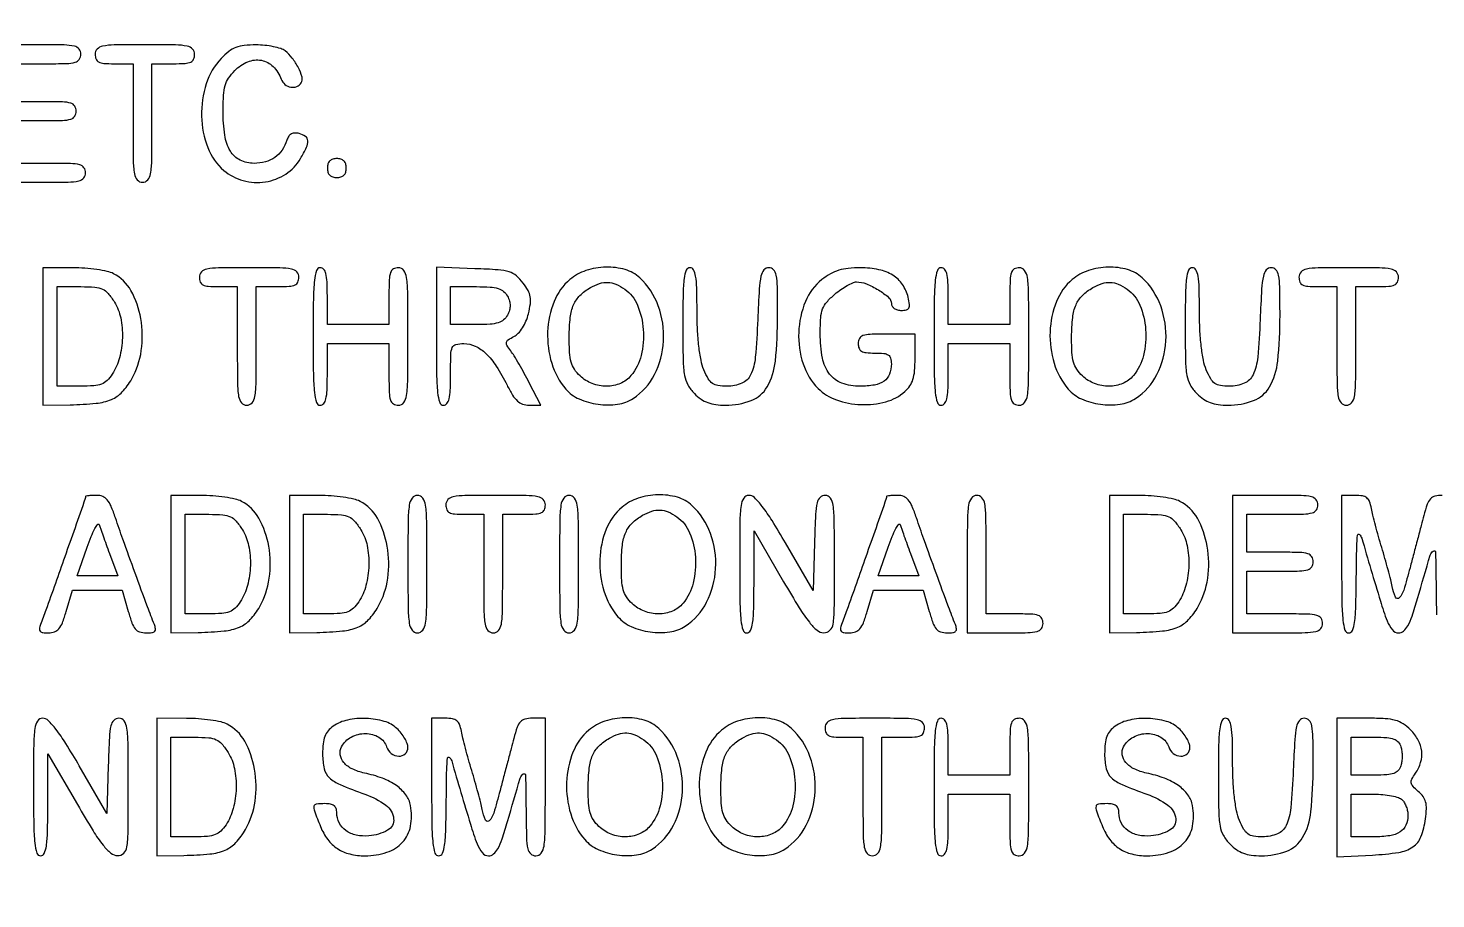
# Model space of a CAD drawing. Extents: x 0 to 1066, y 0 to 761.
# Drawn here: x 870.1 to 895.23, y 282.05 to 297.58 of the extents above; entities that cross this region are included whole.
import ezdxf

# ---------------------------------------------------------------- set-up
doc = ezdxf.new("R2010")
doc.units = 0
doc.header["$MEASUREMENT"] = 0

msp = doc.modelspace()

# ---------------------------------------------------------------- linework, layer by layer
for points in [[(183.390323, 95.266879, 0.000001), (192.989143, 95.254457, 0.000118)], [(479.458836, 95.240684, -0.000004), (502.524384, 95.211821, -0.198594)], [(710.559243, 95.267872, -0.000023), (733.258836, 95.240684, -0.000004), (756.324384, 95.211821, -0.198594)], [(542.992229, 95.24091, -0.000004), (565.972908, 95.212432, -0.198597)], [(606.442229, 95.24091, -0.000004), (629.422908, 95.212432, -0.198597)], [(669.892229, 95.24091, -0.000004), (692.872908, 95.212432, -0.198597)], [(869.7726, 296.946), (870.4071, 296.946, 0.005909), (870.785126, 296.950467, 0.059311), (870.941138, 296.97279, 0.180365), (871.013656, 297.024288, 0.150217), (871.0416, 297.1152, 0.17273), (871.008927, 297.206957, 0.168559), (870.925275, 297.25855, 0.050222), (870.742722, 297.280249, 0.004487), (870.2802, 297.2844), (869.5188, 297.2844)], [(869.7726, 295.9308), (870.3648, 295.9308, 0.006583), (870.714692, 295.935407, 0.063075), (870.861825, 295.957993, 0.183695), (870.93067, 296.009426, 0.142406), (870.957, 296.1, 0.142406), (870.93067, 296.190574, 0.183695), (870.861825, 296.242007, 0.063075), (870.714692, 296.264593, 0.006583), (870.3648, 296.2692), (869.7726, 296.2692)], [(869.5188, 294.831), (870.3225, 294.831, 0.004147), (870.813209, 294.83507, 0.047763), (871.004588, 294.856603, 0.16431), (871.091994, 294.908193, 0.179874), (871.1262, 295.0002, 0.157888), (871.09666, 295.091416, 0.176663), (871.02045, 295.142963, 0.055952), (870.855578, 295.165053, 0.005351), (870.4494, 295.1694), (869.7726, 295.1694)], [(895.341035, 289.2474, 0.057703), (895.210947, 289.232337, 0.150789), (895.130617, 289.185284, 0.102355), (895.072677, 289.088096, 0.018959), (895.01168, 288.88785, 0.000085), (894.964937, 288.710426, 0.000034), (894.90065, 288.466172, 0.000033), (894.831216, 288.20222, 0.000041), (894.766814, 287.95725, -0.009374), (894.653379, 287.556352, -0.115475), (894.574391, 287.419801, -0.538762), (894.507454, 287.431423, -0.053672), (894.448797, 287.61885, 0.012912), (894.421667, 287.739109, 0.003926), (894.374447, 287.919841, 0.003928), (894.318336, 288.121594, 0.004276), (894.260578, 288.3168, -0.00492), (894.203094, 288.512006, -0.004529), (894.147802, 288.713759, -0.004526), (894.101771, 288.894501, -0.014927), (894.076081, 289.01475, 0.043617), (894.043178, 289.134663, 0.134321), (893.994598, 289.202421, 0.130778), (893.917429, 289.237034, 0.040414), (893.789398, 289.2474), (893.5452, 289.2474), (893.5452, 288.0207, 0.003213), (893.549528, 287.347179, 0.022561), (893.568538, 287.0196, 0.049302), (893.604453, 286.843877, 0.328801), (893.6721, 286.794, 0.305395), (893.738334, 286.838616, 0.062503), (893.776602, 286.982264, 0.027449), (893.79841, 287.25216, 0.004264), (893.807637, 287.78805, -0.002416), (893.814985, 288.331522, -0.029471), (893.831046, 288.538943, -0.603012), (893.862812, 288.550514, -0.138127), (893.903291, 288.486, 0.001112), (894.236807, 287.360384, 0.020238), (894.358404, 287.006251, 0.077221), (894.450619, 286.847177, 0.226588), (894.561937, 286.794, 0.178321), (894.650145, 286.826492, 0.090477), (894.725967, 286.919402, 0.045479), (894.802622, 287.09428, 0.010027), (894.900209, 287.40735, -0.001209), (895.126505, 288.181115, -0.180504), (895.181326, 288.254117, -0.586533), (895.222368, 288.232153, -0.002598), (895.230521, 287.61885, 0.004063), (895.238682, 287.11581, 0.046466)]]:
    msp.add_lwpolyline(points, format="xyb")
for points in [[(409.06215, 749.15415), (40.8618, 749.132981), (40.8618, 380.65769), (40.8618, 12.1824), (501.2973, 12.1824), (961.7328, 12.1824), (961.7328, 380.646631), (961.7328, 749.110861), (961.41555, 749.1633, 0.040886), (961.153339, 749.184871, 0.000002), (934.190609, 749.194398, 0.000089), (904.448031, 749.199508, 0.000054), (869.1804, 749.195529, -0.000029), (813.61687, 749.186499, -0.000004), (696.10453, 749.175037, -0.000004), (556.774728, 749.163736, -0.000004)], [(871.2954, 297.1152, 0.094959), (871.311963, 297.028774, 0.184152), (871.35885, 296.977725, 0.098846), (871.451839, 296.95233, 0.017388), (871.6338, 296.946), (871.9722, 296.946), (871.9722, 295.8885, 0.002827), (871.975931, 295.228541, 0.036854), (871.996734, 294.984337, 0.138781), (872.047994, 294.873868, 0.218517), (872.1414, 294.831, 0.218517), (872.234806, 294.873868, 0.138781), (872.286066, 294.984337, 0.036854), (872.306869, 295.228541, 0.002827), (872.3106, 295.8885), (872.3106, 296.946), (872.6913, 296.946, 0.013964), (872.901058, 296.951859, 0.090841), (873.003263, 296.97655, 0.188085), (873.053834, 297.027595, 0.102588), (873.072, 297.1152, 0.193568), (873.034802, 297.207685, 0.15568), (872.939813, 297.259221, 0.043488), (872.730805, 297.280467, 0.003595), (872.1837, 297.2844, 0.003595), (871.636595, 297.280467, 0.043488), (871.427588, 297.259221, 0.15568), (871.332598, 297.207685, 0.193568)], [(873.546229, 297.03992, 0.114205), (873.278361, 296.58954, 0.083506), (873.195434, 296.011564, 0.085163), (873.305964, 295.449094, 0.127519), (873.594403, 295.043027, 0.108551), (873.940266, 294.861535, 0.105254), (874.334405, 294.838943, 0.106878), (874.698822, 294.978373, 0.11522), (874.961518, 295.253112, 0.021165), (875.070199, 295.456261, 0.127063), (875.093365, 295.572849, 0.232712), (875.050627, 295.648558, 0.086167), (874.936143, 295.700743, 0.067058), (874.859289, 295.710155, 0.120753), (874.798162, 295.694391, 0.12276), (874.751909, 295.652409, 0.07065), (874.719101, 295.584211, -0.072622), (874.632976, 295.406971, -0.089596), (874.504495, 295.276059, -0.08774), (874.336031, 295.196538, -0.066597), (874.133187, 295.1694, -0.114856), (873.883075, 295.227622, -0.145297), (873.709522, 295.388008, -0.099183), (873.609915, 295.670934, -0.035212), (873.5796, 296.100869, -0.014703), (873.587929, 296.384043, -0.055361), (873.617825, 296.558821, -0.07729), (873.679279, 296.691312, -0.049247), (873.787255, 296.822945, -0.096703), (874.020825, 296.980212, -0.146157), (874.262827, 297.006824, -0.15206), (874.473032, 296.89671, -0.107279), (874.618538, 296.67105, 0.127947), (874.684811, 296.576926, 0.131147), (874.78796, 296.528114, 0.142401), (874.895276, 296.539066, 0.159485), (874.974419, 296.605852, 0.211029), (874.988563, 296.707973, 0.047286), (874.923019, 296.875549, 0.046742), (874.814902, 297.04771, 0.065556), (874.686731, 297.175959, 0.088545), (874.609629, 297.215919, 0.025252), (874.478536, 297.249536, 0.02458), (874.324106, 297.273094, 0.023821), (874.166478, 297.281709, 0.026305), (873.95643, 297.272119, 0.068477), (873.809586, 297.236966, 0.074054), (873.684448, 297.165392, 0.034872)], [(875.4408, 295.0848, 0.072254), (875.451531, 295.010931, 0.124864), (875.4831, 294.9579, 0.124864), (875.536131, 294.926331, 0.072254), (875.61, 294.9156, 0.072254), (875.683869, 294.926331, 0.124864), (875.7369, 294.9579, 0.124864), (875.768469, 295.010931, 0.072254), (875.7792, 295.0848, 0.072254), (875.768469, 295.158669, 0.124864), (875.7369, 295.2117, 0.124864), (875.683869, 295.243269, 0.072254), (875.61, 295.254, 0.072254), (875.536131, 295.243269, 0.124864), (875.4831, 295.2117, 0.124864), (875.451531, 295.158669, 0.072254)], [(870.3648, 292.0815), (870.3648, 290.8548), (870.85125, 290.863233, 0.018847), (871.31422, 290.888733, 0.076273), (871.587629, 290.957081, 0.107083), (871.778818, 291.090869, 0.057946), (871.949022, 291.323764, 0.09461), (872.120013, 291.828418, 0.077415), (872.110601, 292.399031, 0.083451), (871.934967, 292.899465, 0.148656), (871.624784, 293.201203, 0.065462), (871.51244, 293.241666, 0.01784), (871.326459, 293.275374, 0.017725), (871.110831, 293.298791, 0.017594), (870.89355, 293.306953), (870.3648, 293.3082)], [(873.1566, 293.139, 0.094959), (873.173163, 293.052574, 0.184152), (873.22005, 293.001525, 0.098846), (873.313039, 292.97613, 0.017388), (873.495, 292.9698), (873.8334, 292.9698), (873.8334, 291.9123, 0.002827), (873.837131, 291.252341, 0.036854), (873.857934, 291.008137, 0.138781), (873.909194, 290.897668, 0.218517), (874.0026, 290.8548, 0.218517), (874.096006, 290.897668, 0.138781), (874.147266, 291.008137, 0.036854), (874.168069, 291.252341, 0.002827), (874.1718, 291.9123), (874.1718, 292.9698), (874.5525, 292.9698, 0.013964), (874.762258, 292.975659, 0.090841), (874.864463, 293.00035, 0.188085), (874.915034, 293.051395, 0.102588), (874.9332, 293.139, 0.193568), (874.896002, 293.231485, 0.15568), (874.801013, 293.283021, 0.043488), (874.592005, 293.304267, 0.003595), (874.0449, 293.3082, 0.003595), (873.497795, 293.304267, 0.043488), (873.288788, 293.283021, 0.15568), (873.193798, 293.231485, 0.193568)], [(875.187, 292.0815, 0.003213), (875.191328, 291.407979, 0.022561), (875.210338, 291.0804, 0.049302), (875.246253, 290.904677, 0.328801), (875.3139, 290.8548, 0.232029), (875.375637, 290.88508, 0.108427), (875.414769, 290.9676, 0.047315), (875.435501, 291.123457, 0.00942), (875.4408, 291.4047), (875.4408, 291.9546), (875.9907, 291.9546), (876.5406, 291.9546), (876.5406, 291.4047, 0.007414), (876.545371, 291.08292, 0.067313), (876.568258, 290.944687, 0.186514), (876.619613, 290.879504, 0.134481), (876.7098, 290.8548, 0.240299), (876.804122, 290.902909, 0.123223), (876.854933, 291.029287, 0.031956), (876.875411, 291.308638, 0.002322), (876.879, 292.0815, 0.002322), (876.875411, 292.854362, 0.031956), (876.854933, 293.133713, 0.123223), (876.804122, 293.260091, 0.240299), (876.7098, 293.3082, 0.12648), (876.620068, 293.285132, 0.188641), (876.5688, 293.2236, 0.072107), (876.545567, 293.094298, 0.008455), (876.5406, 292.8006), (876.5406, 292.293), (875.9907, 292.293), (875.4408, 292.293), (875.4408, 292.8006, 0.010614), (875.435347, 293.057441, 0.050675), (875.414363, 293.20245, 0.113455), (875.375068, 293.27963, 0.222027), (875.3139, 293.3082, 0.328801), (875.246253, 293.258323, 0.049302), (875.210338, 293.0826, 0.022561), (875.191328, 292.755021, 0.003213)], [(877.3866, 292.084921, 0.003202), (877.390926, 291.409413, 0.022501), (877.409932, 291.08097, 0.049121), (877.44583, 290.904747, 0.329081), (877.5135, 290.8548, 0.232029), (877.575237, 290.88508, 0.108427), (877.614369, 290.9676, 0.047315), (877.635101, 291.123457, 0.00942), (877.6404, 291.4047, -0.00595), (877.644707, 291.766665, -0.096871), (877.670744, 291.884798, -0.238613), (877.73541, 291.938415, -0.056005), (877.879453, 291.9546, -0.111153), (878.080905, 291.909256, -0.081177), (878.27022, 291.778401, -0.058854), (878.45591, 291.551771, -0.025924), (878.647772, 291.21435, 0.021841), (878.747516, 291.035553, 0.069009), (878.83467, 290.930027, 0.100305), (878.927178, 290.874232, 0.085906), (879.039445, 290.8548), (879.25065, 290.8548), (879.044473, 291.25665, 0.006834), (878.956406, 291.422672, 0.006481), (878.862298, 291.589212, 0.006451), (878.775251, 291.73436, 0.022591), (878.713827, 291.824475, -0.02569), (878.647248, 291.923464, -0.192002), (878.638329, 291.978264, -0.198014), (878.669663, 292.02319, -0.027525), (878.770528, 292.080375, 0.089041), (878.848481, 292.138214, 0.046566), (878.922998, 292.233876, 0.042448), (878.986234, 292.354202, 0.038847), (879.030464, 292.487063, 0.026721), (879.064434, 292.663422, 0.076578), (879.062442, 292.787841, 0.082928), (879.023416, 292.900184, 0.035157), (878.937072, 293.034862, 0.057331), (878.814502, 293.16514, 0.10358), (878.686117, 293.234432, 0.055706), (878.490985, 293.269374, 0.007564), (878.075758, 293.290471), (877.3866, 293.315043)], [(879.770203, 293.096173, 0.123885), (879.487012, 292.703477, 0.085485), (879.373437, 292.164557, 0.082885), (879.445908, 291.602536, 0.104562), (879.697639, 291.143926, 0.111799), (879.935609, 290.967575, 0.06908), (880.272008, 290.871881, 0.069045), (880.621965, 290.871415, 0.111332), (880.899882, 290.975481, 0.131426), (881.280639, 291.40146, 0.103697), (881.441054, 292.001111, 0.101152), (881.34839, 292.627453, 0.118621), (881.017771, 293.127019, 0.118666), (880.758035, 293.273601, 0.075716), (880.412356, 293.317538, 0.073305), (880.057341, 293.256207, 0.095814)], [(881.7858, 292.289155, 0.003964), (881.790825, 291.655302, 0.037977), (881.81557, 291.386431, 0.086932), (881.87549, 291.217639, 0.067817), (881.993455, 291.062455, 0.045287), (882.110629, 290.96478, 0.061733), (882.232429, 290.901205, 0.057123), (882.373302, 290.866188, 0.032389), (882.548916, 290.8548, 0.091481), (883.006683, 290.93926, 0.171956), (883.289483, 291.180125, 0.107033), (883.437519, 291.63993, 0.02456), (883.4778, 292.459483, 0.004091), (883.473658, 292.965682, 0.042042), (883.452704, 293.173679, 0.139542), (883.404441, 293.270671, 0.210994), (883.319467, 293.3082, 0.224554), (883.232966, 293.267289, 0.120063), (883.180604, 293.158407, 0.038088), (883.14981, 292.928474, 0.003955), (883.123025, 292.383262, -0.011778), (883.07935, 291.70951, -0.086058), (882.996504, 291.398062, -0.186836), (882.840786, 291.247154, -0.100409), (882.574824, 291.1932, -0.036356), (882.413066, 291.204977, -0.118728), (882.314154, 291.244681, -0.110433), (882.240163, 291.326902, -0.02926), (882.162183, 291.486583, -0.051176), (882.110626, 291.657161, -0.018965), (882.072264, 291.905397, -0.016895), (882.047692, 292.20579, -0.011958), (882.0396, 292.544083, 0.005918), (882.034805, 292.949243, 0.03524), (882.014938, 293.159697, 0.084231), (881.976749, 293.270237, 0.274093), (881.9127, 293.3082, 0.308918), (881.846515, 293.262995, 0.062189), (881.809584, 293.117209, 0.026926), (881.790283, 292.842139, 0.004053)], [(884.268928, 293.096343, 0.129246), (883.972805, 292.703697, 0.088626), (883.854613, 292.155392, 0.087215), (883.933165, 291.591733, 0.118789), (884.19996, 291.155531, 0.112618), (884.528424, 290.949094, 0.075265), (884.966535, 290.866395, 0.075304), (885.409252, 290.917085, 0.113008), (885.751123, 291.099166, 0.065979), (885.838955, 291.198389, 0.074329), (885.893672, 291.313291, 0.054743), (885.922567, 291.466284, 0.019325), (885.9312, 291.689573), (885.9312, 292.1238), (885.4236, 292.1238, 0.008455), (885.129902, 292.118833, 0.072107), (885.0006, 292.0956, 0.188641), (884.939068, 292.044332, 0.12648), (884.916, 291.9546, 0.087745), (884.930999, 291.869792, 0.177212), (884.974163, 291.818636, 0.10769), (885.057766, 291.792353, 0.022514), (885.2121, 291.7854, -0.021714), (885.374185, 291.778358, -0.124268), (885.454865, 291.750351, -0.187079), (885.495295, 291.693664, -0.062494), (885.5082, 291.59082, -0.091498), (885.474563, 291.408547, -0.148314), (885.378774, 291.284986, -0.113347), (885.208688, 291.214847, -0.041372), (884.94752, 291.1932, -0.086758), (884.624934, 291.249599, -0.145015), (884.404723, 291.411575, -0.116882), (884.278779, 291.696749, -0.045825), (884.2392, 292.127689, -0.015089), (884.247847, 292.414168, -0.073154), (884.281095, 292.572958, -0.095003), (884.354551, 292.694979, -0.035007), (884.499491, 292.83538, -0.021479), (884.608286, 292.919217, -0.024071), (884.719926, 292.990063, -0.024321), (884.819791, 293.040628, -0.105406), (884.884392, 293.0544, -0.095864), (885.061727, 293.020084, -0.042073), (885.276296, 292.912065, -0.039621), (885.458719, 292.779147, -0.218876), (885.5082, 292.671527, 0.137225), (885.521737, 292.623132, 0.104143), (885.559596, 292.582739, 0.087371), (885.617139, 292.555935, 0.065501), (885.686571, 292.5468, 0.051376), (885.779548, 292.556379, 0.224479), (885.822499, 292.588825, 0.158116), (885.83318, 292.651588, 0.023398), (885.808342, 292.77945, 0.090086), (885.706094, 293.00944, 0.105062), (885.533633, 293.174482, 0.089301), (885.28508, 293.272588, 0.048933), (884.9583, 293.305381, 0.02471), (884.738834, 293.295018, 0.049497), (884.568712, 293.261329, 0.05494), (884.420239, 293.197821, 0.038421)], [(886.2696, 292.0815, 0.003213), (886.273928, 291.407979, 0.022561), (886.292938, 291.0804, 0.049302), (886.328853, 290.904677, 0.328801), (886.3965, 290.8548, 0.232029), (886.458237, 290.88508, 0.108427), (886.497369, 290.9676, 0.047315), (886.518101, 291.123457, 0.00942), (886.5234, 291.4047), (886.5234, 291.9546), (887.0733, 291.9546), (887.6232, 291.9546), (887.6232, 291.4047, 0.007414), (887.627971, 291.08292, 0.067313), (887.650858, 290.944687, 0.186514), (887.702213, 290.879504, 0.134481), (887.7924, 290.8548, 0.240299), (887.886722, 290.902909, 0.123223), (887.937533, 291.029287, 0.031956), (887.958011, 291.308638, 0.002322), (887.9616, 292.0815, 0.002322), (887.958011, 292.854362, 0.031956), (887.937533, 293.133713, 0.123223), (887.886722, 293.260091, 0.240299), (887.7924, 293.3082, 0.12648), (887.702668, 293.285132, 0.188641), (887.6514, 293.2236, 0.072107), (887.628167, 293.094298, 0.008455), (887.6232, 292.8006), (887.6232, 292.293), (887.0733, 292.293), (886.5234, 292.293), (886.5234, 292.8006, 0.010614), (886.517947, 293.057441, 0.050675), (886.496963, 293.20245, 0.113455), (886.457668, 293.27963, 0.222027), (886.3965, 293.3082, 0.328801), (886.328853, 293.258323, 0.049302), (886.292938, 293.0826, 0.022561), (886.273928, 292.755021, 0.003213)], [(888.737803, 293.096173, 0.123885), (888.454612, 292.703477, 0.085485), (888.341037, 292.164557, 0.082885), (888.413508, 291.602536, 0.104562), (888.665239, 291.143926, 0.111799), (888.903209, 290.967575, 0.06908), (889.239608, 290.871881, 0.069045), (889.589565, 290.871415, 0.111332), (889.867482, 290.975481, 0.131426), (890.248239, 291.40146, 0.103697), (890.408654, 292.001111, 0.101152), (890.31599, 292.627453, 0.118621), (889.985371, 293.127019, 0.118666), (889.725635, 293.273601, 0.075716), (889.379956, 293.317538, 0.073305), (889.024941, 293.256207, 0.095814)], [(890.7534, 292.289155, 0.003964), (890.758425, 291.655302, 0.037977), (890.78317, 291.386431, 0.086932), (890.84309, 291.217639, 0.067817), (890.961055, 291.062455, 0.045287), (891.078229, 290.96478, 0.061733), (891.200029, 290.901205, 0.057123), (891.340902, 290.866188, 0.032389), (891.516516, 290.8548, 0.091481), (891.974283, 290.93926, 0.171956), (892.257083, 291.180125, 0.107033), (892.405119, 291.63993, 0.02456), (892.4454, 292.459483, 0.004091), (892.441258, 292.965682, 0.042042), (892.420304, 293.173679, 0.139542), (892.372041, 293.270671, 0.210994), (892.287067, 293.3082, 0.224554), (892.200566, 293.267289, 0.120063), (892.148204, 293.158407, 0.038088), (892.11741, 292.928474, 0.003955), (892.090625, 292.383262, -0.011778), (892.04695, 291.70951, -0.086058), (891.964104, 291.398062, -0.186836), (891.808386, 291.247154, -0.100409), (891.542424, 291.1932, -0.036356), (891.380666, 291.204977, -0.118728), (891.281754, 291.244681, -0.110433), (891.207763, 291.326902, -0.02926), (891.129783, 291.486583, -0.051176), (891.078226, 291.657161, -0.018965), (891.039864, 291.905397, -0.016895), (891.015292, 292.20579, -0.011958), (891.0072, 292.544083, 0.005918), (891.002405, 292.949243, 0.03524), (890.982538, 293.159697, 0.084231), (890.944349, 293.270237, 0.274093), (890.8803, 293.3082, 0.308918), (890.814115, 293.262995, 0.062189), (890.777184, 293.117209, 0.026926), (890.757883, 292.842139, 0.004053)], [(892.7838, 293.139, 0.094959), (892.800363, 293.052574, 0.184152), (892.84725, 293.001525, 0.098846), (892.940239, 292.97613, 0.017388), (893.1222, 292.9698), (893.4606, 292.9698), (893.4606, 291.9123, 0.002827), (893.464331, 291.252341, 0.036854), (893.485134, 291.008137, 0.138781), (893.536394, 290.897668, 0.218517), (893.6298, 290.8548, 0.218517), (893.723206, 290.897668, 0.138781), (893.774466, 291.008137, 0.036854), (893.795269, 291.252341, 0.002827), (893.799, 291.9123), (893.799, 292.9698), (894.1797, 292.9698, 0.013964), (894.389458, 292.975659, 0.090841), (894.491663, 293.00035, 0.188085), (894.542234, 293.051395, 0.102588), (894.5604, 293.139, 0.193568), (894.523202, 293.231485, 0.15568), (894.428213, 293.283021, 0.043488), (894.219205, 293.304267, 0.003595), (893.6721, 293.3082, 0.003595), (893.124995, 293.304267, 0.043488), (892.915988, 293.283021, 0.15568), (892.820998, 293.231485, 0.193568)], [(880.749297, 292.924439, -0.143223), (880.976998, 292.640123, -0.079931), (881.07946, 292.204953, -0.077332), (881.041265, 291.743818, -0.11509), (880.859996, 291.38355, -0.119537), (880.671584, 291.243995, -0.098447), (880.425927, 291.193352, -0.09388), (880.169477, 291.240062, -0.097006), (879.951203, 291.377147, -0.056872), (879.850283, 291.49624, -0.080028), (879.792387, 291.622596, -0.054705), (879.764563, 291.794324, -0.014142), (879.758091, 292.075097, -0.025001), (879.777155, 292.419955, -0.075567), (879.836582, 292.646938, -0.098225), (879.950037, 292.811805, -0.062967), (880.1361, 292.952219, -0.051006), (880.300866, 293.025558, -0.090781), (880.447514, 293.045595, -0.090761), (880.591771, 293.012381, -0.050966)], [(889.716897, 292.924439, -0.143223), (889.944598, 292.640123, -0.079931), (890.04706, 292.204953, -0.077332), (890.008865, 291.743818, -0.11509), (889.827596, 291.38355, -0.119537), (889.639184, 291.243995, -0.098447), (889.393527, 291.193352, -0.09388), (889.137077, 291.240062, -0.097006), (888.918803, 291.377147, -0.056872), (888.817883, 291.49624, -0.080028), (888.759987, 291.622596, -0.054705), (888.732163, 291.794324, -0.014142), (888.725691, 292.075097, -0.025001), (888.744755, 292.419955, -0.075567), (888.804182, 292.646938, -0.098225), (888.917637, 292.811805, -0.062967), (889.1037, 292.952219, -0.051006), (889.268466, 293.025558, -0.090781), (889.415114, 293.045595, -0.090761), (889.559371, 293.012381, -0.050966)], [(871.639753, 292.69485, -0.090931), (871.752074, 292.413131, -0.056823), (871.782135, 292.058209, -0.056208), (871.731225, 291.700388, -0.081785), (871.60243, 291.409509, -0.053857), (871.509167, 291.295966, -0.102503), (871.410165, 291.232335, -0.073821), (871.272488, 291.201609, -0.018052), (871.03965, 291.1932), (870.6186, 291.1932), (870.6186, 292.0815), (870.6186, 292.9698), (871.042843, 292.9698, -0.017821), (871.292818, 292.960888, -0.090339), (871.427317, 292.926335, -0.111314), (871.527076, 292.849966, -0.033754)], [(878.6556, 292.8006, -0.049536), (878.691762, 292.713226, -0.073486), (878.703853, 292.6314, -0.073486), (878.691762, 292.549574, -0.049536), (878.6556, 292.4622, -0.09537), (878.586705, 292.377275, -0.100861), (878.492466, 292.326033, -0.059921), (878.347432, 292.300048, -0.014397), (878.102723, 292.293), (877.6404, 292.293), (877.6404, 292.6314), (877.6404, 292.9698), (878.102723, 292.9698, -0.014397), (878.347432, 292.962752, -0.059921), (878.492466, 292.936767, -0.100861), (878.586705, 292.885525, -0.09537)], [(871.126195, 289.22625, -0.084799), (871.119691, 289.188234, -0.000052), (870.75372, 288.149462, -0.000388), (870.418176, 287.199728, -0.009822), (870.321175, 286.94205, 0.060048), (870.301583, 286.868319, 0.230938), (870.315832, 286.824462, 0.170663), (870.363925, 286.800354, 0.031659), (870.464179, 286.794, 0.086283), (870.572294, 286.812797, 0.134827), (870.649123, 286.866759, 0.082591), (870.711196, 286.97377, 0.018432), (870.778668, 287.1747), (870.891076, 287.5554), (871.336043, 287.5554), (871.781011, 287.5554), (871.8876, 287.1747, 0.017944), (871.952985, 286.96979, 0.087286), (872.013212, 286.864331, 0.141822), (872.090434, 286.811952, 0.078722), (872.203746, 286.794, 0.029308), (872.308892, 286.800168, 0.166988), (872.358622, 286.824076, 0.236769), (872.373464, 286.867866, 0.061225), (872.35369, 286.94205, -0.006965), (872.231401, 287.258406, -0.001209), (872.010145, 287.85984, -0.001323), (871.790417, 288.466587, -0.005089), (871.658652, 288.84555, 0.017403), (871.579881, 289.0553, 0.074917), (871.511122, 289.169075, 0.125362), (871.431416, 289.226972, 0.094981), (871.324849, 289.2474, 0.00999), (871.248684, 289.245878, 0.016528), (871.184552, 289.241187, 0.010464), (871.133448, 289.234662, 0.371455)], [(872.649, 288.0207), (872.649, 286.794), (873.13545, 286.802433, 0.018847), (873.59842, 286.827933, 0.076273), (873.871829, 286.896281, 0.107083), (874.063018, 287.030069, 0.057946), (874.233222, 287.262964, 0.09461), (874.404213, 287.767618, 0.077415), (874.394801, 288.338231, 0.083451), (874.219167, 288.838665, 0.148656), (873.908984, 289.140403, 0.065462), (873.79664, 289.180866, 0.01784), (873.610659, 289.214574, 0.017725), (873.395031, 289.237991, 0.017594), (873.17775, 289.246153), (872.649, 289.2474)], [(874.764, 288.0207), (874.764, 286.794), (875.25045, 286.802433, 0.018847), (875.71342, 286.827933, 0.076273), (875.986829, 286.896281, 0.107083), (876.178018, 287.030069, 0.057946), (876.348222, 287.262964, 0.09461), (876.519213, 287.767618, 0.077415), (876.509801, 288.338231, 0.083451), (876.334167, 288.838665, 0.148656), (876.023984, 289.140403, 0.065462), (875.91164, 289.180866, 0.01784), (875.725659, 289.214574, 0.017725), (875.510031, 289.237991, 0.017594), (875.29275, 289.246153), (874.764, 289.2474)], [(876.879, 288.0207, 0.002322), (876.882589, 287.247838, 0.031956), (876.903067, 286.968487, 0.123223), (876.953878, 286.842109, 0.240299), (877.0482, 286.794, 0.240299), (877.142522, 286.842109, 0.123223), (877.193333, 286.968487, 0.031956), (877.213811, 287.247838, 0.002322), (877.2174, 288.0207, 0.002322), (877.213811, 288.793562, 0.031956), (877.193333, 289.072912, 0.123223), (877.142522, 289.199291, 0.240299), (877.0482, 289.2474, 0.240299), (876.953878, 289.199291, 0.123223), (876.903067, 289.072912, 0.031956), (876.882589, 288.793562, 0.002322)], [(877.5558, 289.0782, 0.094959), (877.572363, 288.991774, 0.184152), (877.61925, 288.940725, 0.098846), (877.712239, 288.91533, 0.017388), (877.8942, 288.909), (878.2326, 288.909), (878.2326, 287.8515, 0.002827), (878.236331, 287.191541, 0.036854), (878.257134, 286.947338, 0.138781), (878.308394, 286.836868, 0.218517), (878.4018, 286.794, 0.218517), (878.495206, 286.836868, 0.138781), (878.546466, 286.947338, 0.036854), (878.567269, 287.191541, 0.002827), (878.571, 287.8515), (878.571, 288.909), (878.9517, 288.909, 0.013964), (879.161458, 288.914859, 0.090841), (879.263663, 288.93955, 0.188085), (879.314234, 288.990595, 0.102588), (879.3324, 289.0782, 0.193568), (879.295202, 289.170685, 0.15568), (879.200213, 289.222221, 0.043488), (878.991205, 289.243467, 0.003595), (878.4441, 289.2474, 0.003595), (877.896995, 289.243467, 0.043488), (877.687988, 289.222221, 0.15568), (877.592998, 289.170685, 0.193568)], [(879.5862, 288.0207, 0.002322), (879.589789, 287.247838, 0.031956), (879.610267, 286.968487, 0.123223), (879.661078, 286.842109, 0.240299), (879.7554, 286.794, 0.240299), (879.849722, 286.842109, 0.123223), (879.900533, 286.968487, 0.031956), (879.921011, 287.247838, 0.002322), (879.9246, 288.0207, 0.002322), (879.921011, 288.793562, 0.031956), (879.900533, 289.072912, 0.123223), (879.849722, 289.199291, 0.240299), (879.7554, 289.2474, 0.240299), (879.661078, 289.199291, 0.123223), (879.610267, 289.072912, 0.031956), (879.589789, 288.793562, 0.002322)], [(880.700803, 289.035373, 0.123885), (880.417612, 288.642677, 0.085485), (880.304037, 288.103757, 0.082885), (880.376508, 287.541736, 0.104562), (880.628239, 287.083126, 0.111799), (880.866209, 286.906775, 0.06908), (881.202608, 286.811081, 0.069045), (881.552565, 286.810615, 0.111332), (881.830482, 286.914681, 0.131426), (882.211239, 287.34066, 0.103697), (882.371654, 287.940311, 0.101152), (882.27899, 288.566653, 0.118621), (881.948371, 289.066219, 0.118666), (881.688635, 289.212801, 0.075716), (881.342956, 289.256738, 0.073305), (880.987941, 289.195407, 0.095814)], [(882.801, 288.0207, 0.003213), (882.805328, 287.347179, 0.022561), (882.824338, 287.0196, 0.049302), (882.860253, 286.843877, 0.328801), (882.9279, 286.794, 0.295501), (882.993272, 286.836331, 0.070336), (883.031006, 286.967031, 0.029944), (883.05104, 287.214594, 0.004715), (883.056637, 287.70345), (883.058474, 288.6129), (883.585387, 287.706757, 0.006242), (883.864761, 287.239824, 0.029041), (884.044482, 286.982537, 0.052989), (884.181726, 286.842038, 0.170079), (884.30265, 286.797307, 0.199339), (884.410931, 286.840073, 0.163117), (884.468625, 286.951506, 0.036571), (884.489704, 287.210381, 0.002034), (884.493, 288.0207, 0.002367), (884.489369, 288.787872, 0.031318), (884.468984, 289.070183, 0.117824), (884.419177, 289.198877, 0.246563), (884.32676, 289.2474, 0.195513), (884.235955, 289.210482, 0.145553), (884.182652, 289.115056, 0.043894), (884.155139, 288.908793, 0.004128), (884.13641, 288.397518), (884.1123, 287.547636), (883.619117, 288.397518, 0.007787), (883.379038, 288.796783, 0.025041), (883.202201, 289.05141, 0.035073), (883.064347, 289.206318, 0.195814), (882.963467, 289.2474, 0.254619), (882.873461, 289.198388, 0.110911), (882.824951, 289.066558, 0.030502), (882.804687, 288.780386, 0.002427)], [(885.423595, 289.22625, -0.084799), (885.417091, 289.188234, -0.000052), (885.05112, 288.149462, -0.000388), (884.715576, 287.199728, -0.009822), (884.618575, 286.94205, 0.060048), (884.598983, 286.868319, 0.230938), (884.613232, 286.824462, 0.170663), (884.661325, 286.800354, 0.031659), (884.761579, 286.794, 0.086283), (884.869694, 286.812797, 0.134827), (884.946523, 286.866759, 0.082591), (885.008596, 286.97377, 0.018432), (885.076068, 287.1747), (885.188476, 287.5554), (885.633443, 287.5554), (886.078411, 287.5554), (886.185, 287.1747, 0.017944), (886.250385, 286.96979, 0.087286), (886.310612, 286.864331, 0.141822), (886.387834, 286.811952, 0.078722), (886.501146, 286.794, 0.029308), (886.606292, 286.800168, 0.166988), (886.656022, 286.824076, 0.236769), (886.670864, 286.867866, 0.061225), (886.65109, 286.94205, -0.006965), (886.528801, 287.258406, -0.001209), (886.307545, 287.85984, -0.001323), (886.087817, 288.466587, -0.005089), (885.956052, 288.84555, 0.017403), (885.877281, 289.0553, 0.074917), (885.808522, 289.169075, 0.125362), (885.728816, 289.226972, 0.094981), (885.622249, 289.2474, 0.00999), (885.546084, 289.245878, 0.016528), (885.481952, 289.241187, 0.010464), (885.430848, 289.234662, 0.371455)], [(886.8618, 288.0207), (886.8618, 286.794), (887.5386, 286.794, 0.005351), (887.944778, 286.798347, 0.055952), (888.10965, 286.820437, 0.176663), (888.18586, 286.871984, 0.157888), (888.2154, 286.9632, 0.12648), (888.192332, 287.052932, 0.188641), (888.1308, 287.1042, 0.072107), (888.001498, 287.127433, 0.008455), (887.7078, 287.1324), (887.2002, 287.1324), (887.2002, 288.1899, 0.002827), (887.196469, 288.849859, 0.036854), (887.175666, 289.094062, 0.138781), (887.124406, 289.204532, 0.218517), (887.031, 289.2474, 0.240299), (886.936678, 289.199291, 0.123223), (886.885867, 289.072912, 0.031956), (886.865389, 288.793562, 0.002322)], [(889.3998, 288.0207), (889.3998, 286.794), (889.88625, 286.802433, 0.018847), (890.34922, 286.827933, 0.076273), (890.622629, 286.896281, 0.107083), (890.813818, 287.030069, 0.057946), (890.984022, 287.262964, 0.09461), (891.155013, 287.767618, 0.077415), (891.145601, 288.338231, 0.083451), (890.969967, 288.838665, 0.148656), (890.659784, 289.140403, 0.065462), (890.54744, 289.180866, 0.01784), (890.361459, 289.214574, 0.017725), (890.145831, 289.237991, 0.017594), (889.92855, 289.246153), (889.3998, 289.2474)], [(891.5994, 288.0207), (891.5994, 286.794), (892.4031, 286.794, 0.004147), (892.893809, 286.79807, 0.047763), (893.085188, 286.819603, 0.16431), (893.172594, 286.871193, 0.179874), (893.2068, 286.9632, 0.157888), (893.17726, 287.054416, 0.176663), (893.10105, 287.105962, 0.055952), (892.936178, 287.128053, 0.005351), (892.53, 287.1324), (891.8532, 287.1324), (891.8532, 287.5131), (891.8532, 287.8938), (892.4454, 287.8938, 0.006583), (892.795292, 287.898407, 0.063075), (892.942425, 287.920993, 0.183695), (893.01127, 287.972426, 0.142406), (893.0376, 288.063, 0.142406), (893.01127, 288.153574, 0.183695), (892.942425, 288.205007, 0.063075), (892.795292, 288.227593, 0.006583), (892.4454, 288.2322), (891.8532, 288.2322), (891.8532, 288.5706), (891.8532, 288.909), (892.4877, 288.909, 0.005909), (892.865726, 288.913467, 0.059311), (893.021738, 288.93579, 0.180365), (893.094256, 288.987288, 0.150217), (893.1222, 289.0782, 0.17273), (893.089527, 289.169957, 0.168559), (893.005875, 289.22155, 0.050222), (892.823322, 289.243249, 0.004487), (892.3608, 289.2474), (891.5994, 289.2474)], [(881.679897, 288.863639, -0.143223), (881.907598, 288.579323, -0.079931), (882.01006, 288.144153, -0.077332), (881.971865, 287.683018, -0.11509), (881.790596, 287.32275, -0.119537), (881.602184, 287.183195, -0.098447), (881.356527, 287.132552, -0.09388), (881.100077, 287.179262, -0.097006), (880.881803, 287.316347, -0.056872), (880.780883, 287.43544, -0.080028), (880.722987, 287.561796, -0.054705), (880.695163, 287.733524, -0.014142), (880.688691, 288.014297, -0.025001), (880.707755, 288.359155, -0.075567), (880.767182, 288.586138, -0.098225), (880.880637, 288.751005, -0.062967), (881.0667, 288.891419, -0.051006), (881.231466, 288.964758, -0.090781), (881.378114, 288.984795, -0.090761), (881.522371, 288.951581, -0.050966)], [(871.552355, 288.21105), (871.702144, 287.8092), (871.339838, 287.8092), (870.977532, 287.8092), (871.155343, 288.323618, -0.011999), (871.226093, 288.513424, -0.026422), (871.291117, 288.653859, -0.047278), (871.341434, 288.730501, -0.601846), (871.36786, 288.725468, 0.009837), (871.389696, 288.659295, 0.001488), (871.436371, 288.527923, 0.001668), (871.492462, 288.373156, 0.001442)], [(873.923953, 288.63405, -0.090931), (874.036274, 288.352331, -0.056823), (874.066335, 287.997409, -0.056208), (874.015425, 287.639588, -0.081785), (873.88663, 287.348709, -0.053857), (873.793367, 287.235166, -0.102503), (873.694365, 287.171535, -0.073821), (873.556688, 287.140809, -0.018052), (873.32385, 287.1324), (872.9028, 287.1324), (872.9028, 288.0207), (872.9028, 288.909), (873.327043, 288.909, -0.017821), (873.577018, 288.900088, -0.090339), (873.711517, 288.865535, -0.111314), (873.811276, 288.789166, -0.033754)], [(876.038953, 288.63405, -0.090931), (876.151274, 288.352331, -0.056823), (876.181335, 287.997409, -0.056208), (876.130425, 287.639588, -0.081785), (876.00163, 287.348709, -0.053857), (875.908367, 287.235166, -0.102503), (875.809365, 287.171535, -0.073821), (875.671688, 287.140809, -0.018052), (875.43885, 287.1324), (875.0178, 287.1324), (875.0178, 288.0207), (875.0178, 288.909), (875.442043, 288.909, -0.017821), (875.692018, 288.900088, -0.090339), (875.826517, 288.865535, -0.111314), (875.926276, 288.789166, -0.033754)], [(885.849755, 288.21105), (885.999544, 287.8092), (885.637238, 287.8092), (885.274932, 287.8092), (885.452743, 288.323618, -0.011999), (885.523493, 288.513424, -0.026422), (885.588517, 288.653859, -0.047278), (885.638834, 288.730501, -0.601846), (885.66526, 288.725468, 0.009837), (885.687096, 288.659295, 0.001488), (885.733771, 288.527923, 0.001668), (885.789862, 288.373156, 0.001442)], [(890.674753, 288.63405, -0.090931), (890.787074, 288.352331, -0.056823), (890.817135, 287.997409, -0.056208), (890.766225, 287.639588, -0.081785), (890.63743, 287.348709, -0.053857), (890.544167, 287.235166, -0.102503), (890.445165, 287.171535, -0.073821), (890.307488, 287.140809, -0.018052), (890.07465, 287.1324), (889.6536, 287.1324), (889.6536, 288.0207), (889.6536, 288.909), (890.077843, 288.909, -0.017821), (890.327818, 288.900088, -0.090339), (890.462317, 288.865535, -0.111314), (890.562076, 288.789166, -0.033754)], [(870.1956, 284.0445, 0.003213), (870.199928, 283.370979, 0.022561), (870.218938, 283.0434, 0.049302), (870.254853, 282.867677, 0.328801), (870.3225, 282.8178, 0.295501), (870.387872, 282.860131, 0.070336), (870.425606, 282.990831, 0.029944), (870.44564, 283.238394, 0.004715), (870.451237, 283.72725), (870.453074, 284.6367), (870.979987, 283.730557, 0.006242), (871.259361, 283.263624, 0.029041), (871.439082, 283.006337, 0.052989), (871.576326, 282.865838, 0.170079), (871.69725, 282.821107, 0.199339), (871.805531, 282.863873, 0.163117), (871.863225, 282.975306, 0.036571), (871.884304, 283.234181, 0.002034), (871.8876, 284.0445, 0.002367), (871.883969, 284.811672, 0.031318), (871.863584, 285.093983, 0.117824), (871.813777, 285.222677, 0.246563), (871.72136, 285.2712, 0.195513), (871.630555, 285.234282, 0.145553), (871.577252, 285.138856, 0.043894), (871.549739, 284.932593, 0.004128), (871.53101, 284.421318), (871.5069, 283.571436), (871.013717, 284.421318, 0.007787), (870.773638, 284.820583, 0.025041), (870.596801, 285.07521, 0.035073), (870.458947, 285.230118, 0.195814), (870.358067, 285.2712, 0.254619), (870.268061, 285.222188, 0.110911), (870.219551, 285.090358, 0.030502), (870.199287, 284.804186, 0.002427)], [(872.3952, 284.0445), (872.3952, 282.8178), (872.88165, 282.826233, 0.018847), (873.34462, 282.851733, 0.076273), (873.618029, 282.920081, 0.107083), (873.809218, 283.053869, 0.057946), (873.979422, 283.286764, 0.09461), (874.150413, 283.791418, 0.077415), (874.141001, 284.362031, 0.083451), (873.965367, 284.862465, 0.148656), (873.655184, 285.164203, 0.065462), (873.54284, 285.204666, 0.01784), (873.356859, 285.238374, 0.017725), (873.141231, 285.261791, 0.017594), (872.92395, 285.269953), (872.3952, 285.2712)], [(875.54655, 285.129544, 0.064007), (875.453752, 285.045332, 0.085808), (875.395951, 284.947765, 0.066535), (875.365434, 284.817874, 0.024477), (875.3562, 284.629358, 0.055339), (875.384837, 284.371412, 0.149321), (875.475073, 284.212924, 0.090969), (875.668844, 284.087262, 0.013145), (876.110297, 283.917257, -0.070637), (876.484795, 283.721169, -0.215768), (876.624551, 283.478424, -0.299828), (876.516796, 283.274064, -0.104684), (876.183004, 283.17287, -0.073735), (875.956538, 283.186805, -0.104161), (875.772247, 283.268273, -0.119079), (875.652923, 283.407112, -0.118782), (875.61, 283.585243, 0.082235), (875.597546, 283.660452, 0.147435), (875.561433, 283.710934, 0.119852), (875.497224, 283.739494, 0.045016), (875.3985, 283.7484, 0.028442), (875.244093, 283.73961, 0.327023), (875.201992, 283.700713, 0.139119), (875.208629, 283.621542, 0.005125), (875.318489, 283.338601, 0.065244), (875.447277, 283.108852, 0.088006), (875.620642, 282.946038, 0.085852), (875.84294, 282.850165, 0.059042), (876.116073, 282.8178, 0.079385), (876.505277, 282.879986, 0.130563), (876.783088, 283.060624, 0.137881), (876.925228, 283.347102, 0.093265), (876.925428, 283.713847, 0.114024), (876.841895, 283.904728, 0.079467), (876.67287, 284.069486, 0.063948), (876.423522, 284.2013, 0.038754), (876.102366, 284.294034, -0.060203), (875.885687, 284.366777, -0.103319), (875.734606, 284.481645, -0.141227), (875.670242, 284.620435, -0.162669), (875.694678, 284.763746, -0.149104), (875.868437, 284.936803, -0.123853), (876.122831, 284.999298, -0.133716), (876.362153, 284.9327, -0.183571), (876.499673, 284.759272, 0.153609), (876.581587, 284.642612, 0.157876), (876.714616, 284.595461, 0.194842), (876.830596, 284.638772, 0.210147), (876.879, 284.748853, 0.093821), (876.865333, 284.821046, 0.037607), (876.821483, 284.91197, 0.035541), (876.758123, 285.005463, 0.037508), (876.683197, 285.087253, 0.118482), (876.45747, 285.215994, 0.061394), (876.135123, 285.267956, 0.060569), (875.802956, 285.240054, 0.10142)], [(877.302, 284.0445, 0.003213), (877.306328, 283.370979, 0.022561), (877.325338, 283.0434, 0.049302), (877.361253, 282.867677, 0.328801), (877.4289, 282.8178, 0.305395), (877.495134, 282.862416, 0.062503), (877.533402, 283.006064, 0.027449), (877.55521, 283.27596, 0.004264), (877.564437, 283.81185, -0.002416), (877.571785, 284.355322, -0.029471), (877.587846, 284.562743, -0.603012), (877.619612, 284.574314, -0.138127), (877.660091, 284.5098, 0.001112), (877.993607, 283.384184, 0.020238), (878.115204, 283.030051, 0.077221), (878.207419, 282.870977, 0.226588), (878.318737, 282.8178, 0.178321), (878.406945, 282.850292, 0.090477), (878.482767, 282.943202, 0.045479), (878.559422, 283.11808, 0.010027), (878.657009, 283.43115, -0.001209), (878.883305, 284.204915, -0.180504), (878.938126, 284.277917, -0.586533), (878.979168, 284.255953, -0.002598), (878.987321, 283.64265, 0.004063), (878.995482, 283.13961, 0.046466), (879.018647, 282.942891, 0.159576), (879.070938, 282.852936, 0.183972), (879.1632, 282.8178, 0.240299), (879.257522, 282.865909, 0.123223), (879.308333, 282.992287, 0.031956), (879.328811, 283.271638, 0.002322), (879.3324, 284.0445), (879.3324, 285.2712), (879.097835, 285.2712, 0.057703), (878.967747, 285.256137, 0.150789), (878.887417, 285.209084, 0.102355), (878.829477, 285.111896, 0.018959), (878.76848, 284.91165, 0.000085), (878.721737, 284.734226, 0.000034), (878.65745, 284.489972, 0.000033), (878.588016, 284.22602, 0.000041), (878.523614, 283.98105, -0.009374), (878.410179, 283.580152, -0.115475), (878.331191, 283.443601, -0.538762), (878.264254, 283.455223, -0.053672), (878.205597, 283.64265, 0.012912), (878.178467, 283.762909, 0.003926), (878.131247, 283.943641, 0.003928), (878.075136, 284.145394, 0.004276), (878.017378, 284.3406, -0.00492), (877.959894, 284.535806, -0.004529), (877.904602, 284.737559, -0.004526), (877.858571, 284.918301, -0.014927), (877.832881, 285.03855, 0.043617), (877.799978, 285.158463, 0.134321), (877.751398, 285.226221, 0.130778), (877.674229, 285.260834, 0.040414), (877.546198, 285.2712), (877.302, 285.2712)], [(880.108603, 285.059173, 0.123885), (879.825412, 284.666477, 0.085485), (879.711837, 284.127557, 0.082885), (879.784308, 283.565536, 0.104562), (880.036039, 283.106926, 0.111799), (880.274009, 282.930575, 0.06908), (880.610408, 282.834881, 0.069045), (880.960365, 282.834415, 0.111332), (881.238282, 282.938481, 0.131426), (881.619039, 283.36446, 0.103697), (881.779454, 283.964111, 0.101152), (881.68679, 284.590453, 0.118621), (881.356171, 285.090019, 0.118666), (881.096435, 285.236601, 0.075716), (880.750756, 285.280538, 0.073305), (880.395741, 285.219207, 0.095814)], [(882.477403, 285.059173, 0.123885), (882.194212, 284.666477, 0.085485), (882.080637, 284.127557, 0.082885), (882.153108, 283.565536, 0.104562), (882.404839, 283.106926, 0.111799), (882.642809, 282.930575, 0.06908), (882.979208, 282.834881, 0.069045), (883.329165, 282.834415, 0.111332), (883.607082, 282.938481, 0.131426), (883.987839, 283.36446, 0.103697), (884.148254, 283.964111, 0.101152), (884.05559, 284.590453, 0.118621), (883.724971, 285.090019, 0.118666), (883.465235, 285.236601, 0.075716), (883.119556, 285.280538, 0.073305), (882.764541, 285.219207, 0.095814)], [(884.3238, 285.102, 0.094959), (884.340363, 285.015574, 0.184152), (884.38725, 284.964525, 0.098846), (884.480239, 284.93913, 0.017388), (884.6622, 284.9328), (885.0006, 284.9328), (885.0006, 283.8753, 0.002827), (885.004331, 283.215341, 0.036854), (885.025134, 282.971137, 0.138781), (885.076394, 282.860668, 0.218517), (885.1698, 282.8178, 0.218517), (885.263206, 282.860668, 0.138781), (885.314466, 282.971137, 0.036854), (885.335269, 283.215341, 0.002827), (885.339, 283.8753), (885.339, 284.9328), (885.7197, 284.9328, 0.013964), (885.929458, 284.938659, 0.090841), (886.031663, 284.96335, 0.188085), (886.082234, 285.014395, 0.102588), (886.1004, 285.102, 0.193568), (886.063202, 285.194485, 0.15568), (885.968213, 285.246021, 0.043488), (885.759205, 285.267267, 0.003595), (885.2121, 285.2712, 0.003595), (884.664995, 285.267267, 0.043488), (884.455988, 285.246021, 0.15568), (884.360998, 285.194485, 0.193568)], [(886.2696, 284.0445, 0.003213), (886.273928, 283.370979, 0.022561), (886.292938, 283.0434, 0.049302), (886.328853, 282.867677, 0.328801), (886.3965, 282.8178, 0.232029), (886.458237, 282.84808, 0.108427), (886.497369, 282.9306, 0.047315), (886.518101, 283.086457, 0.00942), (886.5234, 283.3677), (886.5234, 283.9176), (887.0733, 283.9176), (887.6232, 283.9176), (887.6232, 283.3677, 0.007414), (887.627971, 283.04592, 0.067313), (887.650858, 282.907687, 0.186514), (887.702213, 282.842504, 0.134481), (887.7924, 282.8178, 0.240299), (887.886722, 282.865909, 0.123223), (887.937533, 282.992287, 0.031956), (887.958011, 283.271638, 0.002322), (887.9616, 284.0445, 0.002322), (887.958011, 284.817362, 0.031956), (887.937533, 285.096712, 0.123223), (887.886722, 285.223091, 0.240299), (887.7924, 285.2712, 0.12648), (887.702668, 285.248132, 0.188641), (887.6514, 285.1866, 0.072107), (887.628167, 285.057298, 0.008455), (887.6232, 284.7636), (887.6232, 284.256), (887.0733, 284.256), (886.5234, 284.256), (886.5234, 284.7636, 0.010614), (886.517947, 285.020441, 0.050675), (886.496963, 285.16545, 0.113455), (886.457668, 285.24263, 0.222027), (886.3965, 285.2712, 0.328801), (886.328853, 285.221323, 0.049302), (886.292938, 285.0456, 0.022561), (886.273928, 284.718021, 0.003213)], [(889.50555, 285.129544, 0.064007), (889.412752, 285.045332, 0.085808), (889.354951, 284.947765, 0.066535), (889.324434, 284.817874, 0.024477), (889.3152, 284.629358, 0.055339), (889.343837, 284.371412, 0.149321), (889.434073, 284.212924, 0.090969), (889.627844, 284.087262, 0.013145), (890.069297, 283.917257, -0.070637), (890.443795, 283.721169, -0.215768), (890.583551, 283.478424, -0.299828), (890.475796, 283.274064, -0.104684), (890.142004, 283.17287, -0.073735), (889.915538, 283.186805, -0.104161), (889.731247, 283.268273, -0.119079), (889.611923, 283.407112, -0.118782), (889.569, 283.585243, 0.082235), (889.556546, 283.660452, 0.147435), (889.520433, 283.710934, 0.119852), (889.456224, 283.739494, 0.045016), (889.3575, 283.7484, 0.028442), (889.203093, 283.73961, 0.327023), (889.160992, 283.700713, 0.139119), (889.167629, 283.621542, 0.005125), (889.277489, 283.338601, 0.065244), (889.406277, 283.108852, 0.088006), (889.579642, 282.946038, 0.085852), (889.80194, 282.850165, 0.059042), (890.075073, 282.8178, 0.079385), (890.464277, 282.879986, 0.130563), (890.742088, 283.060624, 0.137881), (890.884228, 283.347102, 0.093265), (890.884428, 283.713847, 0.114024), (890.800895, 283.904728, 0.079467), (890.63187, 284.069486, 0.063948), (890.382522, 284.2013, 0.038754), (890.061366, 284.294034, -0.060203), (889.844687, 284.366777, -0.103319), (889.693606, 284.481645, -0.141227), (889.629242, 284.620435, -0.162669), (889.653678, 284.763746, -0.149104), (889.827437, 284.936803, -0.123853), (890.081831, 284.999298, -0.133716), (890.321153, 284.9327, -0.183571), (890.458673, 284.759272, 0.153609), (890.540587, 284.642612, 0.157876), (890.673616, 284.595461, 0.194842), (890.789596, 284.638772, 0.210147), (890.838, 284.748853, 0.093821), (890.824333, 284.821046, 0.037607), (890.780483, 284.91197, 0.035541), (890.717123, 285.005463, 0.037508), (890.642197, 285.087253, 0.118482), (890.41647, 285.215994, 0.061394), (890.094123, 285.267956, 0.060569), (889.761956, 285.240054, 0.10142)], [(891.3456, 284.252155, 0.003964), (891.350625, 283.618302, 0.037977), (891.37537, 283.349431, 0.086932), (891.43529, 283.180639, 0.067817), (891.553255, 283.025455, 0.045287), (891.670429, 282.92778, 0.061733), (891.792229, 282.864205, 0.057123), (891.933102, 282.829188, 0.032389), (892.108716, 282.8178, 0.091481), (892.566483, 282.90226, 0.171956), (892.849283, 283.143125, 0.107033), (892.997319, 283.60293, 0.02456), (893.0376, 284.422483, 0.004091), (893.033458, 284.928682, 0.042042), (893.012504, 285.136679, 0.139542), (892.964241, 285.233671, 0.210994), (892.879267, 285.2712, 0.224554), (892.792766, 285.230289, 0.120063), (892.740404, 285.121407, 0.038088), (892.70961, 284.891474, 0.003955), (892.682825, 284.346262, -0.011778), (892.63915, 283.67251, -0.086058), (892.556304, 283.361062, -0.186836), (892.400586, 283.210154, -0.100409), (892.134624, 283.1562, -0.036356), (891.972866, 283.167977, -0.118728), (891.873954, 283.207681, -0.110433), (891.799963, 283.289902, -0.02926), (891.721983, 283.449583, -0.051176), (891.670426, 283.620161, -0.018965), (891.632064, 283.868397, -0.016895), (891.607492, 284.16879, -0.011958), (891.5994, 284.507083, 0.005918), (891.594605, 284.912243, 0.03524), (891.574738, 285.122697, 0.084231), (891.536549, 285.233237, 0.274093), (891.4725, 285.2712, 0.308918), (891.406315, 285.225995, 0.062189), (891.369384, 285.080209, 0.026926), (891.350083, 284.805139, 0.004053)], [(893.4606, 284.035253), (893.4606, 282.799306), (894.093649, 282.831274, 0.024309), (894.564574, 282.878079, 0.112633), (894.817726, 282.976848, 0.153372), (894.961542, 283.158335, 0.058166), (895.04228, 283.475148, 0.023573), (895.058021, 283.657307, 0.073694), (895.04479, 283.779263, 0.094912), (894.999436, 283.874502, 0.057312), (894.914125, 283.966408, -0.027153), (894.819413, 284.056859, -0.149392), (894.788577, 284.119488, -0.161279), (894.799237, 284.18602, -0.033096), (894.861733, 284.289145, 0.080592), (894.956089, 284.484387, 0.100315), (894.974043, 284.684737, 0.097349), (894.912381, 284.880823, 0.071783), (894.775745, 285.063545, 0.050512), (894.641595, 285.173021, 0.079484), (894.506403, 285.234187, 0.053942), (894.32391, 285.263352, 0.012674), (894.014345, 285.2712), (893.4606, 285.2712)], [(881.087697, 284.887439, -0.143223), (881.315398, 284.603123, -0.079931), (881.41786, 284.167953, -0.077332), (881.379665, 283.706818, -0.11509), (881.198396, 283.34655, -0.119537), (881.009984, 283.206995, -0.098447), (880.764327, 283.156352, -0.09388), (880.507877, 283.203062, -0.097006), (880.289603, 283.340147, -0.056872), (880.188683, 283.45924, -0.080028), (880.130787, 283.585596, -0.054705), (880.102963, 283.757324, -0.014142), (880.096491, 284.038097, -0.025001), (880.115555, 284.382955, -0.075567), (880.174982, 284.609938, -0.098225), (880.288437, 284.774805, -0.062967), (880.4745, 284.915219, -0.051006), (880.639266, 284.988558, -0.090781), (880.785914, 285.008595, -0.090761), (880.930171, 284.975381, -0.050966)], [(883.456497, 284.887439, -0.143223), (883.684198, 284.603123, -0.079931), (883.78666, 284.167953, -0.077332), (883.748465, 283.706818, -0.11509), (883.567196, 283.34655, -0.119537), (883.378784, 283.206995, -0.098447), (883.133127, 283.156352, -0.09388), (882.876677, 283.203062, -0.097006), (882.658403, 283.340147, -0.056872), (882.557483, 283.45924, -0.080028), (882.499587, 283.585596, -0.054705), (882.471763, 283.757324, -0.014142), (882.465291, 284.038097, -0.025001), (882.484355, 284.382955, -0.075567), (882.543782, 284.609938, -0.098225), (882.657237, 284.774805, -0.062967), (882.8433, 284.915219, -0.051006), (883.008066, 284.988558, -0.090781), (883.154714, 285.008595, -0.090761), (883.298971, 284.975381, -0.050966)], [(873.670153, 284.65785, -0.090931), (873.782474, 284.376131, -0.056823), (873.812535, 284.021209, -0.056208), (873.761625, 283.663388, -0.081785), (873.63283, 283.372509, -0.053857), (873.539567, 283.258966, -0.102503), (873.440565, 283.195335, -0.073821), (873.302888, 283.164609, -0.018052), (873.07005, 283.1562), (872.649, 283.1562), (872.649, 284.0445), (872.649, 284.9328), (873.073243, 284.9328, -0.017821), (873.323218, 284.923888, -0.090339), (873.457717, 284.889335, -0.111314), (873.557476, 284.812966, -0.033754)], [(894.6027, 284.7636, -0.047189), (894.619379, 284.68649, -0.029688), (894.624852, 284.5944, -0.029688), (894.619379, 284.50231, -0.047189), (894.6027, 284.4252, -0.103276), (894.554562, 284.339774, -0.127418), (894.479271, 284.288447, -0.071188), (894.354244, 284.262746, -0.015153), (894.131699, 284.256), (893.7144, 284.256), (893.7144, 284.5944), (893.7144, 284.9328), (894.131699, 284.9328, -0.015153), (894.354244, 284.926054, -0.071188), (894.479271, 284.900353, -0.127418), (894.554562, 284.849026, -0.103276)], [(894.62808, 283.81608, -0.070395), (894.666994, 283.764339, -0.038897), (894.699779, 283.692194, -0.037889), (894.722131, 283.61237, -0.049362), (894.7296, 283.5369, -0.103441), (894.692945, 283.361618, -0.151109), (894.590593, 283.243079, -0.105063), (894.407177, 283.176285, -0.034985), (894.12048, 283.1562), (893.7144, 283.1562), (893.7144, 283.5369), (893.7144, 283.9176), (894.12048, 283.9176, -0.022886), (894.283385, 283.91014, -0.026473), (894.437096, 283.887778, -0.026952), (894.563295, 283.855381, -0.120635)]]:
    msp.add_lwpolyline(points, format="xyb", close=True)

doc.saveas('drawing.dxf')
